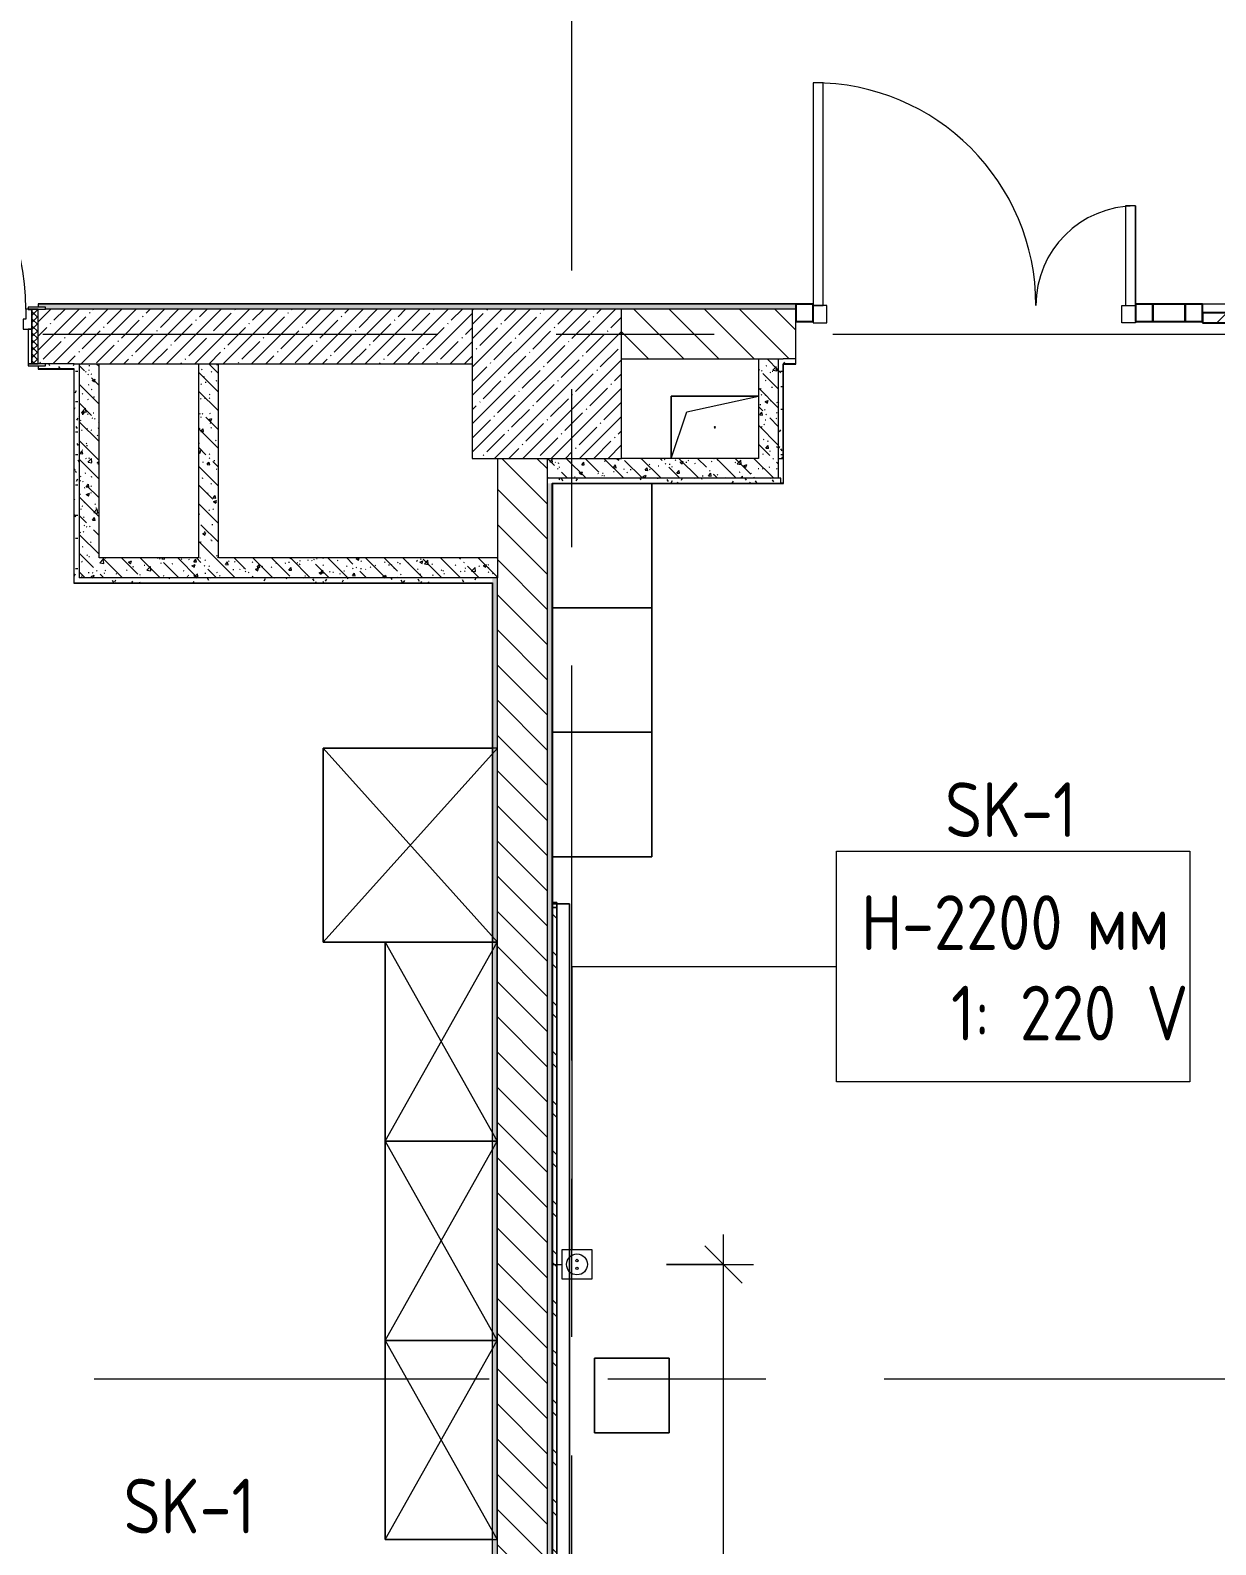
# Model space of a CAD drawing. Header units: millimetres. Extents: x -5714 to 188114, y -8553 to 29000.
# Drawn here: x 27434 to 32198, y 2934 to 9021 of the extents above; entities that cross this region are included whole.
import ezdxf

# ---------------------------------------------------------------- set-up
doc = ezdxf.new("R2010")
doc.units = ezdxf.units.MM
doc.linetypes.add('Осевая', pattern=[3175, 635, -476.25, 1587.5, -476.25])
for name, color, linetype, lineweight in [('A-ANNO-DIMS', 7, 'Continuous', 9), ('A-ANNO-DIMS-100', 7, 'Continuous', 9), ('A-DETL-GENF', 7, 'Continuous', 9), ('A-DOOR', 7, 'Continuous', 9), ('A-DOOR-1', 7, 'Continuous', 13), ('A-DOOR-FRAM', 7, 'Continuous', 13), ('A-DOOR-FRAM-1', 7, 'Continuous', 9), ('A-GENM', 7, 'Continuous', 9), ('A-GLAZ-CURT', 7, 'Continuous', 9), ('A-GLAZ-CURT-1', 7, 'Continuous', 25), ('A-GLAZ-CWMG', 7, 'Continuous', 9), ('A-GLAZ-CWMG-1', 7, 'Continuous', 25), ('A-WALL', 7, 'Continuous', 9), ('E-ELEC-FIXT-IDEN', 7, 'Continuous', 9), ('I-FURN', 7, 'Continuous', 9), ('I-WALL', 7, 'Continuous', 9), ('S-COLS', 7, 'Continuous', 9), ('Оси-2', 7, 'Осевая', 9), ('Электрические приборы', 7, 'Continuous', 9)]:
    doc.layers.add(name, color=color, linetype=linetype, lineweight=lineweight)
for name, color, linetype, lineweight, true_color in [('A-WALL-1', 7, 'Continuous', 9, 0x3c3c3c), ('A-WALL-FNSH-1', 7, 'Continuous', 9, 0x3c3c3c), ('I-FURN-1', 7, 'Continuous', 9, 0xf0f0f0), ('Оси розеток', 7, 'Continuous', 9, 0xff1e23)]:
    doc.layers.add(name, color=color, linetype=linetype, lineweight=lineweight, true_color=true_color)
doc.styles.add('GOST Common_1', font='GOST_Common.ttf', dxfattribs={"width": 0.9, "height": 220})
doc.styles.add('ISOCPEUR', font='isocpeur.ttf', dxfattribs={"width": 0.9, "height": 250})
doc.dimstyles.new('ISO-2_5_0_9К_БОЛЬШОЙ_1', dxfattribs={"dimscale": 304.8, "dimtxt": 248.995294, "dimasz": 0.492126, "dimexe": 0.393701, "dimexo": 0.984252, "dimgap": 0, "dimtad": 1, "dimdec": 0, "dimrnd": 10, "dimzin": 0, "dimdsep": 46, "dimtxsty": 'ISOCPEUR', "dimblk1": 'OBLIQUE', "dimblk2": 'OBLIQUE', "dimsah": 1, "dimcen": 0.09, "dimdle": 0.393701, "dimazin": 0, "dimtfac": 1, "dimtdec": 4, "dimtix": 1, "dimtmove": 0, "dimatfit": 3, "dimfxl": 1, "dimtvp": 1, "dimtolj": 1, "dimtzin": 0, "dimarcsym": 2})
pattern_1 = [(135, (0, 0), (-70.71068, -70.71068), [])]
pattern_2 = [(135, (0, 0), (-75.43415, -75.43415), [106.68, -17.78, 3.556, -17.78]), (135, (0, 75.39), (-75.43415, -75.43415), []), (50, (0, 0), (127.5292, -11.15758), [13.335, -146.685]), (355, (0, 0), (-24.66966, 133.74), [10.668, -117.348]), (100.451, (10.63, -0.93), (102.85973, 122.5818), [11.333, -124.663]), (46.184, (0, 35.56), (189.75516, -29.4304), [20.002, -220.027]), (96.636, (15.81, 33.1), (166.1822, 173.1996), [17, -186.995]), (351.184, (0, 35.56), (166.1839, 173.1976), [16.002, -176.022]), (21, (17.78, 26.67), (106.13027, -71.58603), [13.335, -146.685]), (326, (17.78, 26.67), (43.2619, 128.93175), [10.668, -117.348]), (71.451, (26.62, 20.7), (149.39198, 57.34505), [11.333, -124.663]), (37.5, (0, 0), (2.16223, 59.18836), [3.353, -112.573, 3.353, -115.773, -117.792]), (37.5, (0, 0), (2.16223, 59.18836), [-235.052, 3.353, -114.44]), (7.5, (0, 0), (46.77386, 70.12615), [3.353, -64.567, 3.353, -109.906, -44.894]), (7.5, (0, 0), (46.77386, 70.12615), [-181.178, 3.353, -41.542]), (327.5, (-39.65, 0), (94.91367, -4.01009), [3.353, -41.097, 3.353, -135.331, -184.023]), (327.5, (-39.65, 0), (94.91367, -4.01009), [-183.134, 3.353, -180.67]), (317.5, (-57.43, 0), (103.69057, 17.79882), [3.353, -54.432, 3.353, -88.748, -130.683]), (317.5, (-57.43, 0), (103.69057, 17.79882), [-149.885, 3.353, -127.33])]
pattern_3 = [(0, (0, 0), (121.92, 30.48), [10.058, -81.382, 10.058, -81.382, -487.68]), (0, (0, 0), (121.92, 30.48), [-182.88, 10.058, -172.822, 10.058, -81.382, -213.36]), (0, (0, 0), (121.92, 30.48), [-457.2, 10.058, -50.902, 10.058, -142.342]), (120, (45.72, 15.24), (-87.356454, 90.345817), [10.058, -81.382, 10.058, -81.382, -487.68]), (120, (45.72, 15.24), (-87.356454, 90.345817), [-182.88, 10.058, -172.822, 10.058, -81.382, -213.36]), (120, (45.72, 15.24), (-87.356454, 90.345817), [-457.2, 10.058, -50.902, 10.058, -142.342]), (240, (60.96, 76.2), (-34.563546, -120.825817), [10.058, -81.382, 10.058, -81.382, -487.68]), (240, (60.96, 76.2), (-34.563546, -120.825817), [-182.88, 10.058, -172.822, 10.058, -81.382, -213.36]), (240, (60.96, 76.2), (-34.563546, -120.825817), [-457.2, 10.058, -50.902, 10.058, -142.342])]

# ---------------------------------------------------------------- blocks, each defined once
blk = doc.blocks.new('BSC_Колонна _Прямоугольная - 600х600-23286269-План размещения напольных электротехнических лючков и розеток 3 этажа в осях 1-12')
at = {"layer": 'S-COLS'}
h = blk.add_hatch(dxfattribs=at)
h.set_pattern_fill('FP_1', color=256, style=0, pattern_type=2)
h.set_pattern_definition([(45, (-29509.74, -7600), (-57.02463, 57.02463), []), (45, (-29452.72, -7600), (-57.02463, 57.02463), [100.806, -20.161, 3.353, -16.808])])
h.paths.add_polyline_path([(-300, -300), (300, -300), (300, 300), (-300, 300)])
for p, q in [((300, 300), (-300, 300)), ((-300, 300), (-300, -300)), ((300, -300), (300, 300)), ((-300, -300), (300, -300))]:
    blk.add_line(p, q, dxfattribs=at)
blk = doc.blocks.new('GM_Отверстие прямоугольное _в плите_ - Отверстие-21986452-План размещения напольных электротехнических лючков и розеток 3 этажа в осях 1-12')
at = {"layer": 'A-GENM'}
for p, q in [((-175, -125), (-175, 125)), ((-175, 125), (175, 125)), ((175, 125), (-175, 125)), ((-175, 125), (-175, -125)), ((-112.5, 62.5), (175, 125)), ((-175, -125), (-112.5, 62.5))]:
    blk.add_line(p, q, dxfattribs=at)
for start, end in [(360, 180), (180, 360)]:
    blk.add_arc((0, 0), 2.5, start, end, dxfattribs=at)
blk = doc.blocks.new('Шкаф параметрический - 1_255-25532290-План размещения напольных электротехнических лючков и розеток 3 этажа в осях 1-12')
at = {"layer": 'I-FURN-1'}
for p, q in [((0, 0), (700, 780)), ((0, 780), (700, 0)), ((700, 780), (0, 780)), ((0, 780), (0, 0)), ((0, 0), (0, 780)), ((0, 780), (680, 780)), ((700, 0), (700, 780)), ((0, 0), (700, 0)), ((249.7, 0), (0, 0)), ((680, 0), (249.7, 0))]:
    blk.add_line(p, q, dxfattribs=at)
blk = doc.blocks.new('Шкаф параметрический - 1_256-26177586-План размещения напольных электротехнических лючков и розеток 3 этажа в осях 1-12')
at = {"layer": 'I-FURN-1'}
for p, q in [((0, 0), (450.1, 800.2)), ((0, 800.2), (450.1, 0)), ((450.1, 800.2), (0, 800.2)), ((0, 800.2), (0, 0)), ((0, 800.2), (430.3, 800.2)), ((0, 0), (0, 800)), ((450.1, 0), (450.1, 800.2)), ((0, 0), (450.1, 0)), ((430.3, 0), (0, 0))]:
    blk.add_line(p, q, dxfattribs=at)
blk = doc.blocks.new('Шкаф параметрический - 1_254-26177771-План размещения напольных электротехнических лючков и розеток 3 этажа в осях 1-12')
at = {"layer": 'I-FURN-1'}
for p, q in [((0, 0), (450.1, 800.2)), ((0, 800.2), (450.1, 0)), ((450.1, 800.2), (0, 800.2)), ((0, 800.2), (0, 0)), ((0, 0), (0, 800.2)), ((0, 800.2), (430.3, 800.2)), ((450.1, 0), (450.1, 800.2)), ((0, 0), (450.1, 0)), ((430.3, 0), (0, 0))]:
    blk.add_line(p, q, dxfattribs=at)
blk = doc.blocks.new('Зеркало обычное - Доска-26180459-План размещения напольных электротехнических лючков и розеток 3 этажа в осях 1-12')
at = {"layer": 'I-FURN'}
h = blk.add_hatch(dxfattribs=at)
h.set_pattern_fill('FP_34', color=256, style=0, pattern_type=2)
h.set_pattern_definition([(45, (50, 50), (-199.9995, 0), [141.421, -141.421]), (45, (100, 50), (-199.9995, 0), [70.711, -212.132]), (45, (50, 100), (-199.9995, 0), [70.711, -212.132])])
h.paths.add_polyline_path([(-2005, 40), (2005, 40), (2005, 60), (-2005, 60)])
at = {"layer": 'I-FURN-1'}
for p, q in [((2025, 60), (-2025, 60)), ((-2025, 60), (-2025, 40)), ((-2025, 40), (-2025, 59.3)), ((-2025, 40), (2025, 40)), ((-2020, 40), (-2025, 40)), ((-2005, 40), (-2020, 40)), ((2005, 60), (-2005, 60)), ((-2005, 60), (-2005, 40)), ((2005, 60), (-2005, 60)), ((-2005, 40), (-2005, 60)), ((-2005, 40), (-2005, 59.3)), ((-2005, 40), (-2005, 59.3)), ((-2005, 40), (2005, 40)), ((2005, 40), (-2005, 40)), ((2005, 40), (-2005, 40)), ((-2005, 40), (2005, 40)), ((2005, 40), (-2005, 40)), ((2005, 40), (2005, 60)), ((2005, 60), (2005, 40)), ((2005, 59.3), (2005, 40)), ((2005, 40), (2005, 59.3)), ((2025, 40), (2005, 40)), ((2025, 40), (2025, 60)), ((2025, 59.3), (2025, 40))]:
    blk.add_line(p, q, dxfattribs=at)
blk = doc.blocks.new('Блок Розеток и Выключателей - Блок Розеток и Выключателей_SK1-27362739-План размещения напольных электротехнических лючков и розеток 3 этажа в осях 1-12')
at = {"layer": 'A-DETL-GENF'}
for p, q in [((-60, -40), (60, -40)), ((-60, -160), (-60, -40)), ((60, -40), (60, -160)), ((60, -160), (-60, -160))]:
    blk.add_line(p, q, dxfattribs=at)
for centre, radius in [((0, -100), 42), ((-15.6, -100), 4.8), ((15.6, -100), 4.8)]:
    blk.add_circle(centre, radius, dxfattribs=at)
at = {"layer": 'Оси розеток'}
blk.add_line((0, 0), (0, -40), dxfattribs=at)
blk = doc.blocks.new('1_113 тумба - 1_113 тумба-V95-План размещения напольных электротехнических лючков и розеток 3 этажа в осях 1-12')
at = {"layer": 'I-FURN-1'}
for p, q in [((-400, 1500), (0, 1500)), ((-400, 0), (-400, 1500)), ((0, 1500), (-400, 1500)), ((-400, 1500), (-400, 1000)), ((-400, 1000), (-400, 1500)), ((-400, 1500), (0, 1500)), ((0, 1500), (0, 0)), ((0, 1000), (0, 1500)), ((0, 1500), (0, 1000)), ((0, 1000), (-400, 1000)), ((-400, 1000), (-400, 500)), ((-400, 500), (-400, 1000)), ((-400, 1000), (0, 1000)), ((-400, 1000), (0, 1000)), ((0, 1000), (-400, 1000)), ((0, 500), (0, 1000)), ((0, 1000), (0, 500)), ((-400, 500), (0, 500)), ((0, 500), (-400, 500)), ((0, 500), (-400, 500)), ((-400, 500), (-400, 0)), ((-400, 0), (-400, 500)), ((-400, 500), (0, 500)), ((0, 0), (0, 500)), ((0, 500), (0, 0)), ((0, 0), (-400, 0)), ((-400, 0), (0, 0)), ((0, 0), (-400, 0))]:
    blk.add_line(p, q, dxfattribs=at)
blk = doc.blocks.new('110_Дверь_СКБ_1Ст_Внутренняя1 - Д-4_п__1100x2100h_административные помещения-32218723-План размещения напольных электротехнических лючков и розеток 3 этажа в осях 1-12')
at = {"layer": 'A-DOOR'}
h = blk.add_hatch(dxfattribs=at)
h.set_pattern_fill('FP_36', color=256, style=0, pattern_type=2)
h.set_pattern_definition([(135, (1751.41, 174.685), (-14.14214, -14.14214), []), (225, (1751.41, 174.685), (14.14214, -14.14214), [])])
h.paths.add_polyline_path([(562.5, -110), (562.5, 110), (537.5, 110), (537.5, -110)])
at = {"layer": 'A-DOOR-FRAM-1'}
h = blk.add_hatch(dxfattribs=at)
h.set_pattern_fill('FP_37', color=256, style=0, pattern_type=2)
h.set_pattern_definition([(45, (-371.384, 174.685), (-14.1421, 14.1421), []), (135, (-371.384, 174.685), (-14.1421, -14.1421), [])])
h.paths.add_polyline_path([(-512.5, -110), (-512.5, 110), (-537.5, 110), (-537.5, -110)])
at = {"layer": 'A-DOOR'}
blk.add_arc((-487.5, 110), 1000, 360, 90, dxfattribs=at)
at = {"layer": 'A-DOOR-1'}
for p, q in [((-487.5, 1110), (-487.5, 110)), ((-447.5, 1110), (-487.5, 1110)), ((-447.5, 110), (-447.5, 1110)), ((-487.5, 110), (-447.5, 110))]:
    blk.add_line(p, q, dxfattribs=at)
at = {"layer": 'A-DOOR-FRAM'}
for p, q in [((-497.5, 118), (-567.5, 118)), ((-567.5, 118), (-567.5, 110)), ((-567.5, 110), (-497.5, 110)), ((-512.5, 110), (-537.5, 110)), ((-537.5, 110), (-537.5, -110)), ((-487.5, 110), (-512.5, 110)), ((-512.5, 110), (-512.5, 30)), ((-512.5, -110), (-512.5, 110)), ((-497.5, 110), (-512.5, 110)), ((-512.5, 110), (-512.5, 109)), ((-512.5, 109), (-497.5, 109)), ((-497.5, 110), (-497.5, 118)), ((-497.5, 109), (-497.5, 110)), ((-487.5, 70), (-487.5, 110)), ((-477.5, 70), (-487.5, 70)), ((-477.5, 30), (-477.5, 70)), ((512.5, 70), (502.5, 70)), ((502.5, 70), (502.5, 30)), ((512.5, 110), (512.5, 70)), ((537.5, 110), (512.5, 110)), ((592.5, 118), (522.5, 118)), ((522.5, 118), (522.5, 110)), ((537.5, 110), (522.5, 110)), ((522.5, 110), (522.5, 109)), ((522.5, 110), (592.5, 110)), ((522.5, 109), (537.5, 109)), ((537.5, 30), (537.5, 110)), ((562.5, 110), (537.5, 110)), ((537.5, 110), (537.5, -110)), ((537.5, 109), (537.5, 110)), ((562.5, -110), (562.5, 110)), ((592.5, 110), (592.5, 118)), ((-512.5, 30), (-477.5, 30)), ((-497.5, 30), (-512.5, 30)), ((-512.5, 30), (-512.5, -110)), ((-497.5, -110), (-497.5, 30)), ((502.5, 30), (537.5, 30)), ((537.5, 30), (522.5, 30)), ((522.5, 30), (522.5, -110)), ((537.5, -110), (537.5, 30)), ((-497.5, -110), (-567.5, -110)), ((-567.5, -110), (-567.5, -118)), ((-567.5, -118), (-497.5, -118)), ((-537.5, -110), (-512.5, -110)), ((-512.5, -110), (-497.5, -110)), ((-497.5, -118), (-497.5, -110)), ((522.5, -110), (537.5, -110)), ((592.5, -110), (522.5, -110)), ((522.5, -110), (522.5, -118)), ((522.5, -118), (592.5, -118)), ((537.5, -110), (562.5, -110)), ((592.5, -118), (592.5, -110))]:
    blk.add_line(p, q, dxfattribs=at)
blk = doc.blocks.new('Дверь_Витражная_остекление_ - ДВН_ДАО_Главный вход_1200 в свету-31742133-План размещения напольных электротехнических лючков и розеток 3 этажа в осях 1-12')
at = {"layer": 'A-DETL-GENF'}
for p, q in [((-607.5, 925), (-647.5, 925)), ((-647.5, 925), (-647.5, 35)), ((-607.5, 30), (-607.5, 925)), ((647.5, 430), (607.5, 430)), ((607.5, 430), (607.5, 30)), ((647.5, 35), (647.5, 430)), ((-647.5, 30), (-607.5, 30)), ((-592.5, 30), (-647.5, 30)), ((-592.5, -40), (-592.5, 30)), ((592.5, -40), (592.5, 30)), ((592.5, 30), (647.5, 30)), ((607.5, 30), (647.5, 30)), ((-647.5, -35), (-647.5, -40)), ((-647.5, -40), (-592.5, -40)), ((647.5, -40), (592.5, -40)), ((647.5, -35), (647.5, -40))]:
    blk.add_line(p, q, dxfattribs=at)
at = {"layer": 'A-DOOR'}
for p, q in [((-647.5, 925), (-647.5, 35)), ((647.5, 430), (647.5, 35))]:
    blk.add_line(p, q, dxfattribs=at)
for centre, radius, start, end in [((-647.5, 30), 895, 360, 90), ((647.5, 30), 400, 90, 180)]:
    blk.add_arc(centre, radius, start, end, dxfattribs=at)
blk = doc.blocks.new('Системная панель - Стемалит - 40мм-32257327-План размещения напольных электротехнических лючков и розеток 3 этажа в осях 1-12')
at = {"layer": 'A-GLAZ-CURT-1'}
for p, q in [((65, 35), (-65, 35)), ((-65, 35), (-65, -35)), ((65, -35), (65, 35)), ((-65, -35), (65, -35))]:
    blk.add_line(p, q, dxfattribs=at)
blk = doc.blocks.new('Прямоугольный импост - 50 x 70 мм-31687886-План размещения напольных электротехнических лючков и розеток 3 этажа в осях 1-12')
at = {"layer": 'A-GLAZ-CWMG-1'}
for p, q in [((-35, 35), (35, 35)), ((-35, -35), (-35, 35)), ((35, 35), (35, -35)), ((35, -35), (-35, -35))]:
    blk.add_line(p, q, dxfattribs=at)
blk = doc.blocks.new('Прямоугольный импост - 50 x 70 мм-31701779-План размещения напольных электротехнических лючков и розеток 3 этажа в осях 1-12')
at = {"layer": 'A-GLAZ-CWMG-1'}
for p, q in [((0, 35), (-70, 35)), ((-70, 35), (-70, -35)), ((0, -35), (0, 35)), ((-70, -35), (0, -35))]:
    blk.add_line(p, q, dxfattribs=at)
blk = doc.blocks.new('Системная панель - Стекло - 40мм-32257331-План размещения напольных электротехнических лючков и розеток 3 этажа в осях 1-12')
at = {"layer": 'A-GLAZ-CURT'}
h = blk.add_hatch(dxfattribs=at)
h.set_pattern_fill('FP_38', color=256, style=0, pattern_type=2)
h.set_pattern_definition([(45, (-32642.5, -7785), (-282.8427, 282.8427), [200, -600]), (45, (-32842.5, -7885), (-282.8427, 282.8427), [600, -200]), (45, (-32442.5, -7985), (-282.8427, 282.8427), [200, -600])])
h.paths.add_polyline_path([(397.5, -40), (397.5, 0), (-397.5, 0), (-397.5, -40)])
at = {"layer": 'A-GLAZ-CURT-1'}
for p, q in [((397.5, 0), (-397.5, 0)), ((-397.5, 0), (-397.5, -40)), ((397.5, -40), (397.5, 0)), ((-397.5, -40), (397.5, -40))]:
    blk.add_line(p, q, dxfattribs=at)
blk = doc.blocks.new('Прямоугольный импост - 50 x 70 мм-31702100-План размещения напольных электротехнических лючков и розеток 3 этажа в осях 1-12')
at = {"layer": 'A-GLAZ-CWMG-1'}
for p, q in [((-35, 35), (35, 35)), ((-35, -35), (-35, 35)), ((35, 35), (35, -35)), ((35, -35), (-35, -35))]:
    blk.add_line(p, q, dxfattribs=at)
blk = doc.blocks.new('Прямоугольный импост - 50 x 70 мм-31720914-План размещения напольных электротехнических лючков и розеток 3 этажа в осях 1-12')
at = {"layer": 'A-GLAZ-CWMG'}
blk.add_line((32940, 7920), (32145, 7920), dxfattribs=at)
blk = doc.blocks.new('DIMBLOCK11-План размещения напольных электротехнических лючков и розеток 3 этажа в осях 1-12')
at = {"layer": 'A-ANNO-DIMS-100'}
for p, q in [((30219.4, 1120.2), (30219.4, 4180.3)), ((29990.7, 4060.3), (30339.4, 4060.3)), ((30219.4, 4060.3), (29990.7, 4060.3)), ((29991.7, 1120.2), (30339.4, 1120.2)), ((30219.4, 1120.2), (29991.7, 1120.2))]:
    blk.add_line(p, q, dxfattribs=at)
at = {"layer": 'A-ANNO-DIMS-100', "lineweight": 20}
for p, q in [((30219.4, 4060.3), (30144.4, 4135.3)), ((30219.4, 4060.3), (30294.4, 3985.3)), ((30219.4, 1120.2), (30144.4, 1195.2)), ((30219.4, 1120.2), (30294.4, 1045.2))]:
    blk.add_line(p, q, dxfattribs=at)
at = {"layer": 'A-ANNO-DIMS-100', "color": 0, "insert": (29892.8, 2262.2), "char_height": 250, "width": 787.208, "attachment_point": 1, "rotation": 90, "line_spacing_factor": 1.149209, "style": 'ISOCPEUR'}
blk.add_mtext('2940', dxfattribs=at)
blk = doc.blocks.new('_Oblique')
at = {"color": 0, "linetype": 'ByBlock', "lineweight": -2}
blk.add_line((-0.5, -0.5), (0.5, 0.5), dxfattribs=at)

msp = doc.modelspace()

# ---------------------------------------------------------------- hatches: boundary and pattern name
at = {"layer": 'I-WALL'}
h = msp.add_hatch(dxfattribs=at)
h.set_pattern_fill('FP_35', color=256, style=0, pattern_type=2)
h.set_pattern_definition(pattern_3)
h.paths.add_polyline_path([(38086.5, 7900), (38282.7, 7900.8), (38282.7, 7920), (33010, 7920), (33010, 7900), (37990, 7900)])
h.paths.add_polyline_path([(30510, 7900), (30510, 7920), (27465, 7920), (27465, 7908), (27495, 7908), (27495, 7900), (29809.7, 7900)])
h.paths.add_polyline_path([(26335, 7900), (26335, 7908), (26365, 7908), (26365, 7920), (24051, 7920), (24051, 7900), (26160, 7900)])
h.paths.add_polyline_path([(22611, 7900), (22611, 7920), (15009.3, 7920), (15009.3, 7900), (22605.8, 7900)])
h.paths.add_polyline_path([(13182.7, 7900), (13569.3, 7900), (13569.3, 7920), (6530, 7920), (6530, 7900), (12760, 7900)])
h.paths.add_polyline_path([(3759.7, 7900), (4030, 7900), (4030, 7920), (3285, 7920), (3285, 7908), (3340, 7908), (3340, 7900), (3730, 7900)])
h.paths.add_polyline_path([(1830, 7900), (1830, 7908), (1885, 7908), (1885, 7920), (1250, 7920), (1250, 7900)])
h = msp.add_hatch(dxfattribs=at)
h.set_pattern_fill('FP_10', color=256, style=0, pattern_type=2)
h.set_pattern_definition([(45, (0, 0), (-57.02463, 57.02463), []), (45, (57.025, 0), (-57.02463, 57.02463), [100.806, -20.161, 3.353, -16.808])])
h.paths.add_polyline_path([(29209.7, 7680), (29209.7, 7900), (27465, 7900), (27465, 7680), (28189.7, 7680)])
h.paths.add_polyline_path([(26335, 7680), (26365, 7680), (26365, 7900), (26160, 7900), (26160, 7680), (26180, 7680)])
h = msp.add_hatch(dxfattribs=at)
h.set_pattern_fill('FP_8', color=256, style=0, pattern_type=2)
h.set_pattern_definition(pattern_1)
h.paths.add_polyline_path([(37990, 7700), (37990, 7900), (36010, 7900), (36010, 7830), (34810, 7830), (34810, 7900), (33610, 7900), (33610, 7700), (37413.4, 7700)])
h.paths.add_polyline_path([(30359.7, 7700), (30510, 7700), (30510, 7900), (29809.7, 7900), (29809.7, 7700)])
h = msp.add_hatch(dxfattribs=at)
h.set_pattern_fill('FP_35', color=256, style=0, pattern_type=2)
h.set_pattern_definition(pattern_3)
h.paths.add_polyline_path([(27608.7, 7660), (27609.7, 7660), (27609.7, 7680), (27495, 7680), (27495, 7672), (27465, 7672), (27465, 7660), (27495, 7660)])
h.paths.add_polyline_path([(26365, 7660), (26365, 7672), (26335, 7672), (26335, 7680), (26180, 7680), (26181, 7660), (26335, 7660)])
h = msp.add_hatch(dxfattribs=at)
h.set_pattern_fill('FP_35', color=256, style=0, pattern_type=2)
h.set_pattern_definition(pattern_3)
h.paths.add_polyline_path([(27629.7, 6820), (27629.7, 7680), (27609.7, 7680), (27609.7, 6820)])
h = msp.add_hatch(dxfattribs=at)
h.set_pattern_fill('FP_17', color=256, style=0, pattern_type=2)
h.set_pattern_definition(pattern_2)
h.paths.add_polyline_path([(27709.7, 6820), (27709.7, 7680), (27629.7, 7680), (27629.7, 6820)])
h = msp.add_hatch(dxfattribs=at)
h.set_pattern_fill('FP_17', color=256, style=0, pattern_type=2)
h.set_pattern_definition(pattern_2)
h.paths.add_polyline_path([(28189.7, 6900), (28189.7, 7680), (28109.7, 7680), (28109.7, 6900)])
h = msp.add_hatch(dxfattribs=at)
h.set_pattern_fill('FP_17', color=256, style=0, pattern_type=2)
h.set_pattern_definition(pattern_2)
h.paths.add_polyline_path([(30439.7, 7300), (30439.7, 7700), (30359.7, 7700), (30359.7, 7300)])
h = msp.add_hatch(dxfattribs=at)
h.set_pattern_fill('FP_35', color=256, style=0, pattern_type=2)
h.set_pattern_definition(pattern_3)
h.paths.add_polyline_path([(30459.7, 7300), (30459.7, 7700), (30439.7, 7700), (30439.7, 7300)])
h = msp.add_hatch(dxfattribs=at)
h.set_pattern_fill('FP_35', color=256, style=0, pattern_type=2)
h.set_pattern_definition(pattern_3)
h.paths.add_polyline_path([(30510, 7680), (30510, 7700), (30459.7, 7700), (30460.7, 7680)])
h = msp.add_hatch(dxfattribs=at)
h.set_pattern_fill('FP_8', color=256, style=0, pattern_type=2)
h.set_pattern_definition(pattern_1)
h.paths.add_polyline_path([(29310.7, 500), (29510.7, 500), (29510.7, 7300), (29310.7, 7300), (29310.7, 520)])
h = msp.add_hatch(dxfattribs=at)
h.set_pattern_fill('FP_17', color=256, style=0, pattern_type=2)
h.set_pattern_definition(pattern_2)
h.paths.add_polyline_path([(29809.7, 7220), (30439.7, 7220), (30439.7, 7300), (29510.7, 7300), (29510.7, 7220)])
h = msp.add_hatch(dxfattribs=at)
h.set_pattern_fill('FP_35', color=256, style=0, pattern_type=2)
h.set_pattern_definition(pattern_3)
h.paths.add_polyline_path([(30449.7, 7200), (30449.7, 7220), (29510.7, 7220), (29510.7, 7200), (29530.7, 7200)])
h = msp.add_hatch(dxfattribs=at)
h.set_pattern_fill('FP_35', color=256, style=0, pattern_type=2)
h.set_pattern_definition(pattern_3)
h.paths.add_polyline_path([(29510.7, 500), (29530.7, 500), (29530.7, 7200), (29510.7, 7200), (29510.7, 970)])
h = msp.add_hatch(dxfattribs=at)
h.set_pattern_fill('FP_17', color=256, style=0, pattern_type=2)
h.set_pattern_definition(pattern_2)
h.paths.add_polyline_path([(29290.7, 6820), (29310.7, 6820), (29310.7, 6900), (27709.7, 6900), (27709.7, 6820), (27990.4, 6820)])
h = msp.add_hatch(dxfattribs=at)
h.set_pattern_fill('FP_35', color=256, style=0, pattern_type=2)
h.set_pattern_definition(pattern_3)
h.paths.add_polyline_path([(29289.7, 6800), (29290.7, 6800), (29290.7, 6820), (27609.7, 6820), (27609.7, 6800), (27990.4, 6800)])
h = msp.add_hatch(dxfattribs=at)
h.set_pattern_fill('FP_35', color=256, style=0, pattern_type=2)
h.set_pattern_definition(pattern_3)
h.paths.add_polyline_path([(29290.7, 520), (29310.7, 520), (29310.7, 6820), (29290.7, 6820), (29290.7, 521)])

# ---------------------------------------------------------------- linework, layer by layer
at = {"layer": 'A-WALL'}
for p, q in [((27609.7, 7680), (27495, 7680)), ((30510, 7700), (30459.7, 7700)), ((30459.7, 7300), (30459.7, 7680)), ((30510, 7680), (30459.7, 7680)), ((27609.7, 7660), (27465, 7660)), ((27609.7, 6820), (27609.7, 7660)), ((29530.7, 7200), (30449.7, 7200)), ((29530.7, 7200), (29530.7, 7199)), ((29530.7, 520), (29530.7, 7199)), ((29310.7, 6820), (27629.7, 6820)), ((29310.7, 500), (29310.7, 6820)), ((27609.7, 6800), (29290.7, 6800)), ((29290.7, 6800), (29290.7, 5355.2)), ((29290.7, 520), (29290.7, 5355))]:
    msp.add_line(p, q, dxfattribs=at)
at = {"layer": 'A-WALL-1'}
for p, q in [((30510, 7920), (27465, 7920)), ((27465, 7920), (27465, 7908)), ((30510, 7680), (30510, 7920)), ((29209.7, 7900), (27495, 7900)), ((30510, 7900), (29809.7, 7900)), ((27465, 7672), (27465, 7660)), ((27609.7, 7680), (29209.7, 7680)), ((27629.7, 7680), (27629.7, 6820)), ((27709.7, 6900), (27709.7, 7680)), ((28109.7, 7680), (28109.7, 6900)), ((28189.7, 6900), (28189.7, 7680)), ((29809.7, 7700), (30459.7, 7700)), ((30359.7, 7700), (30359.7, 7300)), ((30439.7, 7700), (30439.7, 7220)), ((29310.7, 7300), (29310.7, 6820)), ((29510.7, 7300), (29510.7, 500)), ((30359.7, 7300), (29809.7, 7300)), ((30439.7, 7300), (30459.7, 7300)), ((30449.7, 7220), (29510.7, 7220)), ((30449.7, 7200), (30449.7, 7220)), ((28109.7, 6900), (27709.7, 6900)), ((29310.7, 6900), (28189.7, 6900))]:
    msp.add_line(p, q, dxfattribs=at)
at = {"layer": 'A-WALL-FNSH-1'}
for p, q in [((30510, 7921), (27465, 7921)), ((27465, 7921), (27465, 7920)), ((30510, 7920), (30510, 7921)), ((30460.7, 7199), (30460.7, 7679)), ((30460.7, 7679), (30510, 7679)), ((30510, 7679), (30510, 7680)), ((27465, 7660), (27465, 7659)), ((27465, 7659), (27608.7, 7659)), ((27608.7, 7659), (27608.7, 6799)), ((30459.7, 7300), (30459.7, 7200)), ((29531.7, 7199), (30460.7, 7199)), ((29531.7, 7199), (29531.7, 1503.4)), ((30459.7, 7200), (30449.7, 7200)), ((27609.7, 6800), (27609.7, 6820)), ((27608.7, 6799), (29289.7, 6799)), ((29289.7, 6799), (29289.7, 5355.2)), ((29289.7, 5355), (29289.7, 521))]:
    msp.add_line(p, q, dxfattribs=at)
at = {"layer": 'E-ELEC-FIXT-IDEN'}
for p, q in [((29610.7, 5257.8), (30673.4, 5257.8)), ((29610.7, 4120.3), (29610.7, 5257.8))]:
    msp.add_line(p, q, dxfattribs=at)
at = {"layer": 'E-ELEC-FIXT-IDEN', "flags": 128}
msp.add_lwpolyline([(30673.4, 5721.8), (32093.8, 5721.8), (32093.8, 4793.8), (30673.4, 4793.8)], close=True, dxfattribs=at)
at = {"layer": 'I-FURN-1'}
for p, q in [((29550, 5509), (29530.7, 5509)), ((29530.7, 5495), (29530.7, 5509)), ((29530.7, 5509), (29550, 5509)), ((29530.7, 1485), (29530.7, 5495)), ((29600.7, 5509), (29550, 5509)), ((29550, 5509), (29600.7, 5509)), ((29600.7, 1470), (29600.7, 5509)), ((29600.7, 5509), (29600.7, 1470)), ((30001.1, 3683.1), (29701.1, 3683.1)), ((29701.1, 3683.1), (29701.1, 3383.1)), ((29701.1, 3383.1), (29701.1, 3683.1)), ((29701.1, 3683.1), (30001.1, 3683.1)), ((30001.1, 3383.1), (30001.1, 3683.1)), ((30001.1, 3683.1), (30001.1, 3383.1)), ((29701.1, 3383.1), (30001.1, 3383.1)), ((30001.1, 3383.1), (29701.1, 3383.1))]:
    msp.add_line(p, q, dxfattribs=at)
at = {"layer": 'Оси-2'}
for p, q in [((29610, 593.7), (29610, 24898.1)), ((-2202.5, 7800), (36260, 7800)), ((-1995.5, 3600), (36260, 3600))]:
    msp.add_line(p, q, dxfattribs=at)

# ---------------------------------------------------------------- block references
at = {"layer": 'A-DOOR'}
for name, p in [('110_Дверь_СКБ_1Ст_Внутренняя1 - Д-4_п__1100x2100h_административные помещения-32218723-План размещения напольных электротехнических лючков и розеток 3 этажа в осях 1-12', (26902.5, 7790)), ('Дверь_Витражная_остекление_ - ДВН_ДАО_Главный вход_1200 в свету-31742133-План размещения напольных электротехнических лючков и розеток 3 этажа в осях 1-12', (31227.5, 7885))]:
    msp.add_blockref(name, p, dxfattribs=at)
at = {"layer": 'A-GENM'}
msp.add_blockref('GM_Отверстие прямоугольное _в плите_ - Отверстие-21986452-План размещения напольных электротехнических лючков и розеток 3 этажа в осях 1-12', (30184.7, 7425), dxfattribs=at)
at = {"layer": 'A-GLAZ-CURT'}
for name, p in [('Системная панель - Стемалит - 40мм-32257327-План размещения напольных электротехнических лючков и розеток 3 этажа в осях 1-12', (32010, 7885)), ('Системная панель - Стекло - 40мм-32257331-План размещения напольных электротехнических лючков и розеток 3 этажа в осях 1-12', (32542.5, 7885))]:
    msp.add_blockref(name, p, dxfattribs=at)
at = {"layer": 'A-GLAZ-CWMG', "rotation": 180}
msp.add_blockref('Прямоугольный импост - 50 x 70 мм-31701779-План размещения напольных электротехнических лючков и розеток 3 этажа в осях 1-12', (30510, 7885), dxfattribs=at)
at = {"layer": 'A-GLAZ-CWMG', "extrusion": (0, 0, -1), "rotation": 180}
for name, p in [('Прямоугольный импост - 50 x 70 мм-31687886-План размещения напольных электротехнических лючков и розеток 3 этажа в осях 1-12', (-31910, 7885)), ('Прямоугольный импост - 50 x 70 мм-31702100-План размещения напольных электротехнических лючков и розеток 3 этажа в осях 1-12', (-32110, 7885))]:
    msp.add_blockref(name, p, dxfattribs=at)
at = {"layer": 'A-GLAZ-CWMG'}
msp.add_blockref('Прямоугольный импост - 50 x 70 мм-31720914-План размещения напольных электротехнических лючков и розеток 3 этажа в осях 1-12', (0, 0), dxfattribs=at)
at = {"layer": 'I-FURN-1'}
for name, p in [('1_113 тумба - 1_113 тумба-V95-План размещения напольных электротехнических лючков и розеток 3 этажа в осях 1-12', (29932, 5699)), ('Шкаф параметрический - 1_255-25532290-План размещения напольных электротехнических лючков и розеток 3 этажа в осях 1-12', (28610.7, 5355)), ('Шкаф параметрический - 1_256-26177586-План размещения напольных электротехнических лючков и розеток 3 этажа в осях 1-12', (28860.4, 4555)), ('Шкаф параметрический - 1_254-26177771-План размещения напольных электротехнических лючков и розеток 3 этажа в осях 1-12', (28860.4, 3754.8)), ('Шкаф параметрический - 1_254-26177771-План размещения напольных электротехнических лючков и розеток 3 этажа в осях 1-12', (28860.4, 2954.6))]:
    msp.add_blockref(name, p, dxfattribs=at)
at = {"layer": 'I-FURN-1', "rotation": 90.00000000000017}
msp.add_blockref('Зеркало обычное - Доска-26180459-План размещения напольных электротехнических лючков и розеток 3 этажа в осях 1-12', (29590, 3490), dxfattribs=at)
at = {"layer": 'S-COLS'}
msp.add_blockref('BSC_Колонна _Прямоугольная - 600х600-23286269-План размещения напольных электротехнических лючков и розеток 3 этажа в осях 1-12', (29509.7, 7600), dxfattribs=at)
at = {"layer": 'Электрические приборы', "rotation": 89.9999999999999}
msp.add_blockref('Блок Розеток и Выключателей - Блок Розеток и Выключателей_SK1-27362739-План размещения напольных электротехнических лючков и розеток 3 этажа в осях 1-12', (29530.7, 4060.3), dxfattribs=at)

# ---------------------------------------------------------------- texts
at = {"layer": 'E-ELEC-FIXT-IDEN', "char_height": 220, "attachment_point": 1, "style": 'GOST Common_1'}
for s, insert, width in [('SK-1', (31110, 5998), 656.582), ('H-2200 ', (30773.4, 5544.2), 1096.708), ('мм', (31678.3, 5544.2), 375.19), ('   1: 220 V', (30773.4, 5180.4), 1291.519), ('SK-1', (27808.5, 3198.9), 656.582)]:
    msp.add_mtext(s, dxfattribs=dict(at, insert=insert, width=width))

# ---------------------------------------------------------------- dimensions: what is measured, and where the dimension line sits
at = {"layer": 'A-ANNO-DIMS'}
dim = msp.add_linear_dim(base=(30219.4, 4060.3), p1=(29691.7, 1120.2), p2=(29690.7, 4060.3), angle=90, dimstyle='ISO-2_5_0_9К_БОЛЬШОЙ_1', override={"dimpost": '<>', "dimfxl": 2940.149624}, dxfattribs=at)
dim.commit()
dim.dimension.update_dxf_attribs({"geometry": 'DIMBLOCK11-План размещения напольных электротехнических лючков и розеток 3 этажа в осях 1-12', "text_midpoint": (30094.4, 2590.2)})

doc.saveas('drawing.dxf')
